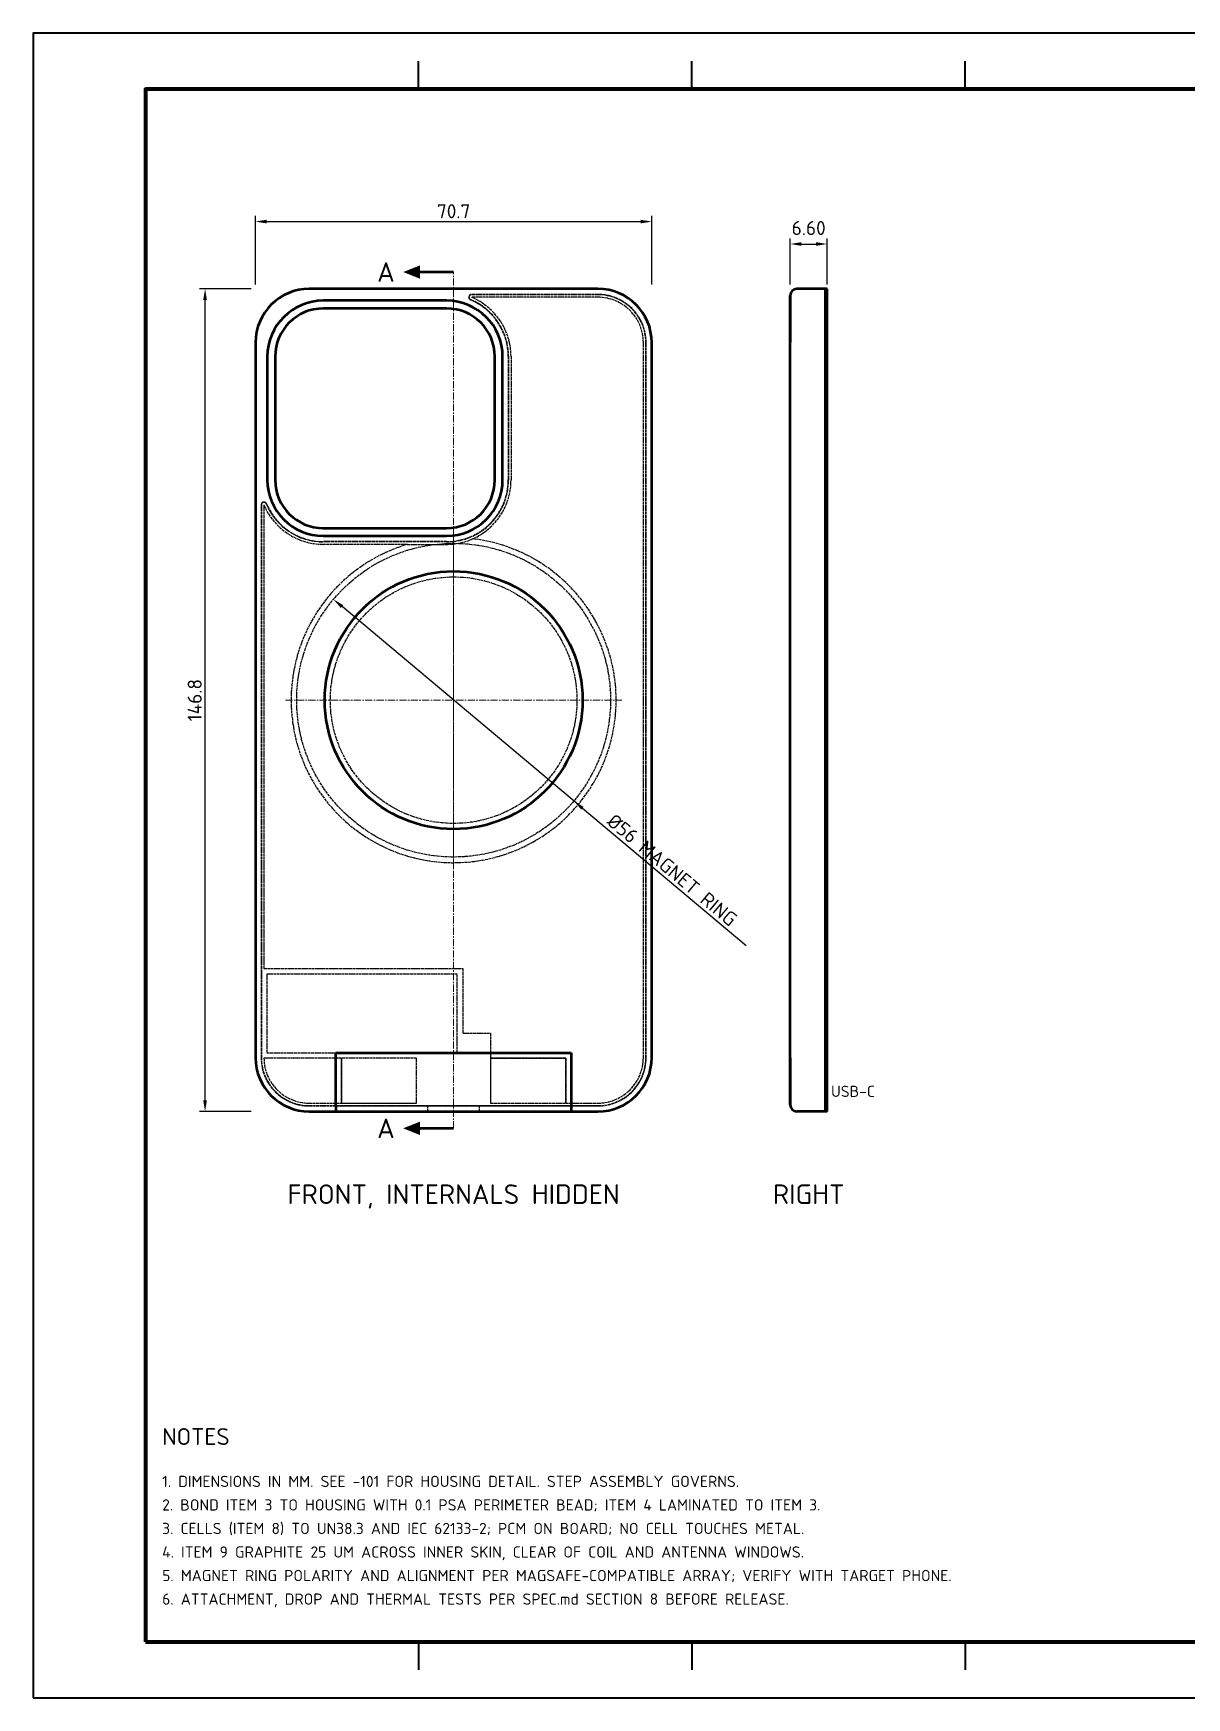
# Model space of a CAD drawing. Header units: millimetres. Extents: x 0 to 420, y 0 to 297.
# Drawn here: x 0 to 205.8, y 0 to 297 of the extents above; entities that cross this region are included whole.
import ezdxf
from ezdxf.enums import TextEntityAlignment as Align

# ---------------------------------------------------------------- set-up
doc = ezdxf.new("R2010")
doc.units = ezdxf.units.MM
doc.header["$LTSCALE"] = 0.4
doc.linetypes.add('CENTER', pattern=[5.08, 3.175, -0.635, 0.635, -0.635])
doc.linetypes.add('DASHED', pattern=[1.524, 1.27, -0.254])
for name, color, linetype, lineweight in [('BORDER', 7, 'CONTINUOUS', 70), ('CENTER', 1, 'CENTER', 18), ('DIM', 4, 'CONTINUOUS', 18), ('HIDDEN', 8, 'DASHED', 25), ('OUTLINE', 7, 'CONTINUOUS', 50), ('SECTION', 7, 'CONTINUOUS', 50), ('TEXT', 7, 'CONTINUOUS', 25), ('TITLE', 7, 'CONTINUOUS', 35)]:
    doc.layers.add(name, color=color, linetype=linetype, lineweight=lineweight)
doc.styles.add('KHENSU', font='isocpeur.ttf')
doc.dimstyles.new('KHENSU', dxfattribs={"dimtxt": 2.5, "dimasz": 2, "dimexe": 1, "dimexo": 0.8, "dimgap": 0.6, "dimtad": 1, "dimdsep": 46, "dimtxsty": 'KHENSU', "dimcen": -1.5, "dimclrd": 4, "dimclre": 4, "dimclrt": 7, "dimazin": 3, "dimtfac": 1, "dimtmove": 2, "dimatfit": 3})

msp = doc.modelspace()

# ---------------------------------------------------------------- linework, layer by layer
at = {"layer": 'BORDER'}
msp.add_lwpolyline([(20, 10), (410, 10), (410, 287), (20, 287)], close=True, dxfattribs=at)
at = {"layer": 'CENTER'}
for p, q in [((75, 101.6), (75, 254.4)), ((75, 148), (75, 208)), ((45, 178), (105, 178))]:
    msp.add_line(p, q, dxfattribs=at)
at = {"layer": 'HIDDEN'}
for p, q in [((100.75, 251.4), (49.25, 251.4)), ((100.75, 251.4), (49.25, 251.4)), ((100.75, 251.4), (49.25, 251.4)), ((100.75, 250.4), (78.2, 250.4)), ((100.75, 250.4), (78.2, 250.4)), ((100.75, 250.35), (78.2, 250.35)), ((100.75, 250.35), (78.2, 250.35)), ((100.75, 249.9), (78.2, 249.9)), ((100.75, 249.9), (78.2, 249.9)), ((73.75, 247.9), (51.75, 247.9)), ((73.75, 247.9), (51.75, 247.9)), ((73.75, 247.9), (51.75, 247.9)), ((39.65, 241.8), (39.65, 114.2)), ((39.65, 241.8), (39.65, 114.2)), ((39.65, 241.8), (39.65, 114.2)), ((108.85, 114.2), (108.85, 241.8)), ((108.85, 114.2), (108.85, 241.8)), ((109.3, 114.2), (109.3, 241.8)), ((109.3, 114.2), (109.3, 241.8)), ((109.35, 114.2), (109.35, 241.8)), ((109.35, 114.2), (109.35, 241.8)), ((110.35, 114.2), (110.35, 241.8)), ((110.35, 114.2), (110.35, 241.8)), ((110.35, 114.2), (110.35, 241.8)), ((43.15, 239.3), (43.15, 217.3)), ((43.15, 239.3), (43.15, 217.3)), ((43.15, 239.3), (43.15, 217.3)), ((82.35, 217.3), (82.35, 239.3)), ((82.35, 217.3), (82.35, 239.3)), ((82.35, 217.3), (82.35, 239.3)), ((84.746, 239.3), (84.746, 217.3)), ((84.746, 239.3), (84.746, 217.3)), ((84.796, 239.3), (84.796, 217.3)), ((84.796, 239.3), (84.796, 217.3)), ((85.246, 239.3), (85.246, 217.3)), ((85.246, 239.3), (85.246, 217.3)), ((40.65, 212.85), (40.65, 114.2)), ((40.65, 212.85), (40.65, 114.2)), ((40.7, 212.85), (40.7, 114.2)), ((40.7, 212.85), (40.7, 114.2)), ((41.15, 212.85), (41.15, 130.1)), ((41.15, 212.85), (41.15, 130.1)), ((51.75, 208.7), (73.75, 208.7)), ((51.75, 208.7), (73.75, 208.7)), ((51.75, 208.7), (73.75, 208.7)), ((73.75, 206.304), (51.75, 206.304)), ((73.75, 206.304), (51.75, 206.304)), ((73.75, 206.254), (51.75, 206.254)), ((73.75, 206.254), (51.75, 206.254)), ((66.757, 205.804), (51.75, 205.804)), ((66.757, 205.804), (51.75, 205.804)), ((66.757, 205.804), (73.75, 205.804)), ((66.757, 205.804), (73.75, 205.804)), ((41.15, 130.1), (76.65, 130.1)), ((41.15, 130.1), (76.65, 130.1)), ((75.65, 129.1), (41.65, 129.1)), ((75.65, 129.1), (41.65, 129.1)), ((41.65, 129.1), (41.65, 115.1)), ((41.65, 129.1), (41.65, 115.1)), ((75.65, 115.1), (75.65, 129.1)), ((75.65, 115.1), (75.65, 129.1)), ((76.65, 130.1), (76.65, 118.6)), ((76.65, 130.1), (76.65, 118.6)), ((76.65, 118.6), (81.6, 118.6)), ((76.65, 118.6), (81.6, 118.6)), ((81.6, 118.6), (81.6, 106.1)), ((81.6, 118.6), (81.6, 114.1)), ((55, 114.1), (41.151, 114.1)), ((68.4, 114.1), (41.151, 114.1)), ((41.65, 115.1), (75.65, 115.1)), ((41.65, 115.1), (75.65, 115.1)), ((54, 105.6), (54, 115.1)), ((54, 115.1), (96, 115.1)), ((54, 105.6), (54, 115.1)), ((54, 115.1), (96, 115.1)), ((55, 106.1), (55, 114.1)), ((55, 114.1), (55, 106.1)), ((68.4, 114.1), (55, 114.1)), ((68.4, 106.1), (68.4, 114.1)), ((68.4, 106.1), (68.4, 114.1)), ((81.6, 114.1), (81.6, 106.1)), ((95, 114.1), (81.6, 114.1)), ((81.6, 114.1), (95, 114.1)), ((95, 106.1), (95, 114.1)), ((95, 114.1), (95, 106.1)), ((96, 115.1), (96, 105.6)), ((96, 115.1), (96, 105.6)), ((49.25, 106.1), (55, 106.1)), ((49.25, 106.1), (68.4, 106.1)), ((49.25, 105.65), (100.75, 105.65)), ((49.25, 105.65), (100.75, 105.65)), ((49.25, 105.6), (100.75, 105.6)), ((49.25, 105.6), (54, 105.6)), ((49.25, 104.6), (100.75, 104.6)), ((49.25, 104.6), (100.75, 104.6)), ((49.25, 104.6), (100.75, 104.6)), ((54, 105.6), (54, 104.6)), ((54, 105.6), (96, 105.6)), ((54, 105.6), (54, 104.6)), ((54, 105.6), (96, 105.6)), ((54, 105.6), (96, 105.6)), ((54, 104.6), (96, 104.6)), ((54, 104.6), (96, 104.6)), ((55, 106.1), (68.4, 106.1)), ((79.6, 105.6), (70.4, 105.6)), ((70.4, 104.6), (70.4, 105.6)), ((70.4, 104.6), (70.4, 105.6)), ((70.4, 105.6), (79.6, 105.6)), ((79.6, 104.6), (70.4, 104.6)), ((70.4, 104.6), (79.6, 104.6)), ((79.6, 104.6), (79.6, 105.6)), ((79.6, 104.6), (79.6, 105.6)), ((81.6, 106.1), (95, 106.1)), ((81.6, 106.1), (100.75, 106.1)), ((95, 106.1), (100.75, 106.1)), ((96, 104.6), (96, 105.6)), ((96, 105.6), (100.75, 105.6)), ((96, 104.6), (96, 105.6))]:
    msp.add_line(p, q, dxfattribs=at)
for radius in [28, 28, 23, 23, 23, 23, 22, 22]:
    msp.add_circle((75, 178), radius, dxfattribs=at)
for centre, radius, start, end in [((49.25, 241.8), 9.6, 90, 180), ((49.25, 241.8), 9.6, 90, 180), ((49.25, 241.8), 9.6, 90, 180), ((78.2, 249.9), 0.5, 90, -112.77271), ((78.2, 249.9), 0.5, 90, -112.77271), ((78.2, 249.9), 0.45, 90, -112.77271), ((78.2, 249.9), 0.45, 90, -112.77271), ((73.75, 239.3), 11.046, 0, 67.22729), ((73.75, 239.3), 11.046, 0, 67.22729), ((73.75, 239.3), 11.496, 0, 67.22729), ((73.75, 239.3), 11.496, 0, 67.22729), ((100.75, 241.8), 9.6, 0, 90), ((100.75, 241.8), 9.6, 0, 90), ((100.75, 241.8), 9.6, 0, 90), ((100.75, 241.8), 8.6, 0, 90), ((100.75, 241.8), 8.6, 0, 90), ((100.75, 241.8), 8.55, 0, 90), ((100.75, 241.8), 8.55, 0, 90), ((100.75, 241.8), 8.1, 0, 90), ((100.75, 241.8), 8.1, 0, 90), ((51.75, 239.3), 8.6, 90, 180), ((51.75, 239.3), 8.6, 90, 180), ((51.75, 239.3), 8.6, 90, 180), ((73.75, 239.3), 8.6, 0, 90), ((73.75, 239.3), 8.6, 0, 90), ((73.75, 239.3), 8.6, 0, 90), ((73.75, 239.3), 10.996, 0, 67.22729), ((73.75, 239.3), 10.996, 0, 67.22729), ((51.75, 217.3), 8.6, 180, -90), ((51.75, 217.3), 8.6, 180, -90), ((51.75, 217.3), 8.6, 180, -90), ((73.75, 217.3), 8.6, -90, 0), ((73.75, 217.3), 10.996, -90, 0), ((73.75, 217.3), 10.996, -90, 0), ((73.75, 217.3), 11.046, -90, 0), ((73.75, 217.3), 11.046, -90, 0), ((73.75, 217.3), 8.6, -90, 0), ((73.75, 217.3), 8.6, -90, 0), ((73.75, 217.3), 11.496, -66.00786, 0), ((73.75, 217.3), 11.496, -66.00786, 0), ((41.15, 212.85), 0.5, 22.77271, 180), ((41.15, 212.85), 0.5, 22.77271, 180), ((41.15, 212.85), 0.45, 22.77271, 180), ((41.15, 212.85), 0.45, 22.77271, 180), ((51.75, 217.3), 11.496, -157.22729, -90), ((51.75, 217.3), 11.496, -157.22729, -90), ((51.75, 217.3), 11.046, -157.22729, -90), ((51.75, 217.3), 11.046, -157.22729, -90), ((51.75, 217.3), 10.996, -157.22729, -90), ((51.75, 217.3), 10.996, -157.22729, -90), ((75, 178), 29, 106.51338, 83.2184), ((75, 178), 29, 106.51338, 83.2184), ((75, 178), 29, 106.51338, 83.2184), ((75, 178), 29, 106.51338, 83.2184), ((73.75, 217.3), 11.496, -90, -66.00786), ((73.75, 217.3), 11.496, -90, -66.00786), ((49.25, 114.2), 9.6, 180, -90), ((49.25, 114.2), 9.6, 180, -90), ((49.25, 114.2), 9.6, 180, -90), ((49.25, 114.2), 8.6, 180, -90), ((49.25, 114.2), 8.6, 180, -90), ((49.25, 114.2), 8.55, 180, -90), ((49.25, 114.2), 8.55, 180, -90), ((49.25, 114.2), 8.1, -179.29263, -90), ((49.25, 114.2), 8.1, -179.29263, -90), ((100.75, 114.2), 9.6, -90, 0), ((100.75, 114.2), 8.6, -90, 0), ((100.75, 114.2), 8.6, -90, 0), ((100.75, 114.2), 8.55, -90, 0), ((100.75, 114.2), 8.55, -90, 0), ((100.75, 114.2), 9.6, -90, 0), ((100.75, 114.2), 9.6, -90, 0), ((100.75, 114.2), 8.1, -90, 0), ((100.75, 114.2), 8.1, -90, 0)]:
    msp.add_arc(centre, radius, start, end, dxfattribs=at)
at = {"layer": 'OUTLINE'}
for p, q in [((100.75, 251.4), (49.25, 251.4)), ((141.35, 251.4), (136.25, 251.4)), ((141.65, 251.4), (141.35, 251.4)), ((73.75, 249.296), (51.75, 249.296)), ((73.75, 247.9), (51.75, 247.9)), ((39.65, 241.8), (39.65, 114.2)), ((110.35, 114.2), (110.35, 241.8)), ((135.05, 114.2), (135.05, 241.8)), ((141.35, 114.2), (141.35, 241.8)), ((141.35, 114.2), (141.35, 241.8)), ((141.65, 114.2), (141.65, 241.8)), ((41.754, 239.3), (41.754, 217.3)), ((43.15, 239.3), (43.15, 217.3)), ((82.35, 217.3), (82.35, 239.3)), ((83.746, 217.3), (83.746, 239.3)), ((51.75, 208.7), (73.75, 208.7)), ((51.75, 207.304), (73.75, 207.304)), ((54, 105.8), (54, 115.1)), ((54, 115.1), (96, 115.1)), ((54, 105.8), (54, 115.1)), ((54, 115.1), (96, 115.1)), ((96, 115.1), (96, 105.8)), ((96, 115.1), (96, 105.8)), ((135.05, 114.2), (135.05, 105.8)), ((49.25, 104.6), (54, 104.6)), ((54, 104.6), (96, 104.6)), ((96, 104.6), (100.75, 104.6)), ((141.35, 104.6), (136.25, 104.6)), ((140.75, 104.6), (136.25, 104.6)), ((141.35, 104.6), (140.75, 104.6)), ((141.65, 104.6), (141.35, 104.6)), ((141.65, 104.6), (141.35, 104.6))]:
    msp.add_line(p, q, dxfattribs=at)
for points in [[(135.05, 250.2), (135.05, 250.171), (135.05, 250.142), (135.05, 250.113), (135.05, 250.083), (135.05, 250.054), (135.05, 250.025), (135.05, 249.996), (135.05, 249.967), (135.05, 249.938), (135.05, 249.908), (135.05, 249.879), (135.05, 249.85), (135.05, 249.821), (135.05, 249.792), (135.05, 249.763), (135.05, 249.733), (135.05, 249.704), (135.05, 249.675), (135.05, 249.646), (135.05, 249.617), (135.05, 249.588), (135.05, 249.559), (135.05, 249.529), (135.05, 249.5), (135.05, 249.471), (135.05, 249.442), (135.05, 249.413), (135.05, 249.384), (135.05, 249.354), (135.05, 249.325), (135.05, 249.296)], [(135.05, 241.8), (135.05, 242.071), (135.05, 242.342), (135.05, 242.613), (135.05, 242.884), (135.05, 243.155), (135.05, 243.426), (135.05, 243.697), (135.05, 243.968), (135.05, 244.239), (135.05, 244.51), (135.05, 244.781), (135.05, 245.052), (135.05, 245.323), (135.05, 245.594), (135.05, 245.865), (135.05, 246.135), (135.05, 246.406), (135.05, 246.677), (135.05, 246.948), (135.05, 247.219), (135.05, 247.49), (135.05, 247.761), (135.05, 248.032), (135.05, 248.303), (135.05, 248.574), (135.05, 248.845), (135.05, 249.116), (135.05, 249.387), (135.05, 249.658), (135.05, 249.929), (135.05, 250.2)], [(141.35, 241.8), (141.35, 242.11), (141.35, 242.419), (141.35, 242.729), (141.35, 243.039), (141.35, 243.348), (141.35, 243.658), (141.35, 243.968), (141.35, 244.277), (141.35, 244.587), (141.35, 244.897), (141.35, 245.206), (141.35, 245.516), (141.35, 245.826), (141.35, 246.135), (141.35, 246.445), (141.35, 246.755), (141.35, 247.065), (141.35, 247.374), (141.35, 247.684), (141.35, 247.994), (141.35, 248.303), (141.35, 248.613), (141.35, 248.923), (141.35, 249.232), (141.35, 249.542), (141.35, 249.852), (141.35, 250.161), (141.35, 250.471), (141.35, 250.781), (141.35, 251.09), (141.35, 251.4)], [(141.35, 241.8), (141.35, 242.11), (141.35, 242.419), (141.35, 242.729), (141.35, 243.039), (141.35, 243.348), (141.35, 243.658), (141.35, 243.968), (141.35, 244.277), (141.35, 244.587), (141.35, 244.897), (141.35, 245.206), (141.35, 245.516), (141.35, 245.826), (141.35, 246.135), (141.35, 246.445), (141.35, 246.755), (141.35, 247.065), (141.35, 247.374), (141.35, 247.684), (141.35, 247.994), (141.35, 248.303), (141.35, 248.613), (141.35, 248.923), (141.35, 249.232), (141.35, 249.542), (141.35, 249.852), (141.35, 250.161), (141.35, 250.471), (141.35, 250.781), (141.35, 251.09), (141.35, 251.4)], [(141.65, 241.8), (141.65, 242.11), (141.65, 242.419), (141.65, 242.729), (141.65, 243.039), (141.65, 243.348), (141.65, 243.658), (141.65, 243.968), (141.65, 244.277), (141.65, 244.587), (141.65, 244.897), (141.65, 245.206), (141.65, 245.516), (141.65, 245.826), (141.65, 246.135), (141.65, 246.445), (141.65, 246.755), (141.65, 247.065), (141.65, 247.374), (141.65, 247.684), (141.65, 247.994), (141.65, 248.303), (141.65, 248.613), (141.65, 248.923), (141.65, 249.232), (141.65, 249.542), (141.65, 249.852), (141.65, 250.161), (141.65, 250.471), (141.65, 250.781), (141.65, 251.09), (141.65, 251.4)], [(135.05, 249.296), (135.05, 249.054), (135.05, 248.813), (135.05, 248.571), (135.05, 248.329), (135.05, 248.087), (135.05, 247.845), (135.05, 247.603), (135.05, 247.362), (135.05, 247.12), (135.05, 246.878), (135.05, 246.636), (135.05, 246.394), (135.05, 246.153), (135.05, 245.911), (135.05, 245.669), (135.05, 245.427), (135.05, 245.185), (135.05, 244.944), (135.05, 244.702), (135.05, 244.46), (135.05, 244.218), (135.05, 243.976), (135.05, 243.734), (135.05, 243.493), (135.05, 243.251), (135.05, 243.009), (135.05, 242.767), (135.05, 242.525), (135.05, 242.284), (135.05, 242.042), (135.05, 241.8)], [(135.05, 241.8), (135.05, 242.042), (135.05, 242.284), (135.05, 242.525), (135.05, 242.767), (135.05, 243.009), (135.05, 243.251), (135.05, 243.493), (135.05, 243.734), (135.05, 243.976), (135.05, 244.218), (135.05, 244.46), (135.05, 244.702), (135.05, 244.944), (135.05, 245.185), (135.05, 245.427), (135.05, 245.669), (135.05, 245.911), (135.05, 246.153), (135.05, 246.394), (135.05, 246.636), (135.05, 246.878), (135.05, 247.12), (135.05, 247.362), (135.05, 247.603), (135.05, 247.845), (135.05, 248.087), (135.05, 248.329), (135.05, 248.571), (135.05, 248.813), (135.05, 249.054), (135.05, 249.296)], [(135.05, 105.8), (135.05, 106.071), (135.05, 106.342), (135.05, 106.613), (135.05, 106.884), (135.05, 107.155), (135.05, 107.426), (135.05, 107.697), (135.05, 107.968), (135.05, 108.239), (135.05, 108.51), (135.05, 108.781), (135.05, 109.052), (135.05, 109.323), (135.05, 109.594), (135.05, 109.865), (135.05, 110.135), (135.05, 110.406), (135.05, 110.677), (135.05, 110.948), (135.05, 111.219), (135.05, 111.49), (135.05, 111.761), (135.05, 112.032), (135.05, 112.303), (135.05, 112.574), (135.05, 112.845), (135.05, 113.116), (135.05, 113.387), (135.05, 113.658), (135.05, 113.929), (135.05, 114.2)], [(141.35, 104.6), (141.35, 104.91), (141.35, 105.219), (141.35, 105.529), (141.35, 105.839), (141.35, 106.148), (141.35, 106.458), (141.35, 106.768), (141.35, 107.077), (141.35, 107.387), (141.35, 107.697), (141.35, 108.006), (141.35, 108.316), (141.35, 108.626), (141.35, 108.935), (141.35, 109.245), (141.35, 109.555), (141.35, 109.865), (141.35, 110.174), (141.35, 110.484), (141.35, 110.794), (141.35, 111.103), (141.35, 111.413), (141.35, 111.723), (141.35, 112.032), (141.35, 112.342), (141.35, 112.652), (141.35, 112.961), (141.35, 113.271), (141.35, 113.581), (141.35, 113.89), (141.35, 114.2)], [(141.35, 104.6), (141.35, 104.91), (141.35, 105.219), (141.35, 105.529), (141.35, 105.839), (141.35, 106.148), (141.35, 106.458), (141.35, 106.768), (141.35, 107.077), (141.35, 107.387), (141.35, 107.697), (141.35, 108.006), (141.35, 108.316), (141.35, 108.626), (141.35, 108.935), (141.35, 109.245), (141.35, 109.555), (141.35, 109.865), (141.35, 110.174), (141.35, 110.484), (141.35, 110.794), (141.35, 111.103), (141.35, 111.413), (141.35, 111.723), (141.35, 112.032), (141.35, 112.342), (141.35, 112.652), (141.35, 112.961), (141.35, 113.271), (141.35, 113.581), (141.35, 113.89), (141.35, 114.2)], [(141.65, 104.6), (141.65, 104.91), (141.65, 105.219), (141.65, 105.529), (141.65, 105.839), (141.65, 106.148), (141.65, 106.458), (141.65, 106.768), (141.65, 107.077), (141.65, 107.387), (141.65, 107.697), (141.65, 108.006), (141.65, 108.316), (141.65, 108.626), (141.65, 108.935), (141.65, 109.245), (141.65, 109.555), (141.65, 109.865), (141.65, 110.174), (141.65, 110.484), (141.65, 110.794), (141.65, 111.103), (141.65, 111.413), (141.65, 111.723), (141.65, 112.032), (141.65, 112.342), (141.65, 112.652), (141.65, 112.961), (141.65, 113.271), (141.65, 113.581), (141.65, 113.89), (141.65, 114.2)], [(54, 105.8), (54, 105.761), (54, 105.723), (54, 105.684), (54, 105.645), (54, 105.606), (54, 105.568), (54, 105.529), (54, 105.49), (54, 105.452), (54, 105.413), (54, 105.374), (54, 105.335), (54, 105.297), (54, 105.258), (54, 105.219), (54, 105.181), (54, 105.142), (54, 105.103), (54, 105.065), (54, 105.026), (54, 104.987), (54, 104.948), (54, 104.91), (54, 104.871), (54, 104.832), (54, 104.794), (54, 104.755), (54, 104.716), (54, 104.677), (54, 104.639), (54, 104.6)], [(54, 105.8), (54, 105.761), (54, 105.723), (54, 105.684), (54, 105.645), (54, 105.606), (54, 105.568), (54, 105.529), (54, 105.49), (54, 105.452), (54, 105.413), (54, 105.374), (54, 105.335), (54, 105.297), (54, 105.258), (54, 105.219), (54, 105.181), (54, 105.142), (54, 105.103), (54, 105.065), (54, 105.026), (54, 104.987), (54, 104.948), (54, 104.91), (54, 104.871), (54, 104.832), (54, 104.794), (54, 104.755), (54, 104.716), (54, 104.677), (54, 104.639), (54, 104.6)], [(96, 105.8), (96, 105.761), (96, 105.723), (96, 105.684), (96, 105.645), (96, 105.606), (96, 105.568), (96, 105.529), (96, 105.49), (96, 105.452), (96, 105.413), (96, 105.374), (96, 105.335), (96, 105.297), (96, 105.258), (96, 105.219), (96, 105.181), (96, 105.142), (96, 105.103), (96, 105.065), (96, 105.026), (96, 104.987), (96, 104.948), (96, 104.91), (96, 104.871), (96, 104.832), (96, 104.794), (96, 104.755), (96, 104.716), (96, 104.677), (96, 104.639), (96, 104.6)], [(96, 105.8), (96, 105.761), (96, 105.723), (96, 105.684), (96, 105.645), (96, 105.606), (96, 105.568), (96, 105.529), (96, 105.49), (96, 105.452), (96, 105.413), (96, 105.374), (96, 105.335), (96, 105.297), (96, 105.258), (96, 105.219), (96, 105.181), (96, 105.142), (96, 105.103), (96, 105.065), (96, 105.026), (96, 104.987), (96, 104.948), (96, 104.91), (96, 104.871), (96, 104.832), (96, 104.794), (96, 104.755), (96, 104.716), (96, 104.677), (96, 104.639), (96, 104.6)]]:
    msp.add_lwpolyline(points, dxfattribs=at)
msp.add_circle((75, 178), 23, dxfattribs=at)
msp.add_circle((75, 178), 23, dxfattribs=at)
for centre, radius, start, end in [((49.25, 241.8), 9.6, 90, 180), ((100.75, 241.8), 9.6, 0, 90), ((136.25, 250.2), 1.2, 90, 180), ((51.75, 239.3), 9.996, 90, 180), ((51.75, 239.3), 8.6, 90, 180), ((73.75, 239.3), 9.996, 0, 90), ((73.75, 239.3), 8.6, 0, 90), ((51.75, 217.3), 9.996, 180, -90), ((51.75, 217.3), 8.6, 180, -90), ((73.75, 217.3), 8.6, -90, 0), ((73.75, 217.3), 9.996, -90, 0), ((49.25, 114.2), 9.6, 180, -90), ((100.75, 114.2), 9.6, -90, 0), ((136.25, 105.8), 1.2, 180, -90)]:
    msp.add_arc(centre, radius, start, end, dxfattribs=at)
at = {"layer": 'SECTION', "const_width": 0.5}
for points in [[(75, 254.4), (69, 254.4)], [(75, 101.6), (69, 101.6)]]:
    msp.add_lwpolyline(points, dxfattribs=at)
at = {"layer": 'SECTION'}
for points in [[(69, 255.6), (66, 254.4), (69, 253.2)], [(69, 102.8), (66, 101.6), (69, 100.4)]]:
    msp.add_solid(points, dxfattribs=at)
at = {"layer": 'TITLE'}
for p, q in [((68.75, 287), (68.75, 292)), ((117.5, 287), (117.5, 292)), ((166.25, 287), (166.25, 292)), ((68.75, 10), (68.75, 5)), ((117.5, 10), (117.5, 5)), ((166.25, 10), (166.25, 5))]:
    msp.add_line(p, q, dxfattribs=at)
msp.add_lwpolyline([(0, 0), (420, 0), (420, 297), (0, 297)], close=True, dxfattribs=at)

# ---------------------------------------------------------------- texts
at = {"layer": 'TEXT', "style": 'KHENSU'}
for p in [(64.5, 254.4), (64.5, 101.6)]:
    msp.add_text('A', height=3.5, dxfattribs=at).set_placement(p, align=Align.MIDDLE_RIGHT)
for s, height, p in [('USB-C', 2, (142.35, 106.6)), ('NOTES', 3, (23, 44.2)), ('1. DIMENSIONS IN MM. SEE -101 FOR HOUSING DETAIL. STEP ASSEMBLY GOVERNS.', 2, (23, 37)), ('2. BOND ITEM 3 TO HOUSING WITH 0.1 PSA PERIMETER BEAD; ITEM 4 LAMINATED TO ITEM 3.', 2, (23, 32.8)), ('3. CELLS (ITEM 8) TO UN38.3 AND IEC 62133-2; PCM ON BOARD; NO CELL TOUCHES METAL.', 2, (23, 28.6)), ('4. ITEM 9 GRAPHITE 25 UM ACROSS INNER SKIN, CLEAR OF COIL AND ANTENNA WINDOWS.', 2, (23, 24.4)), ('5. MAGNET RING POLARITY AND ALIGNMENT PER MAGSAFE-COMPATIBLE ARRAY; VERIFY WITH TARGET PHONE.', 2, (23, 20.2)), ('6. ATTACHMENT, DROP AND THERMAL TESTS PER SPEC.md SECTION 8 BEFORE RELEASE.', 2, (23, 16))]:
    msp.add_text(s, height=height, dxfattribs=at).set_placement(p, align=Align.BOTTOM_LEFT)
for s, p in [('FRONT, INTERNALS HIDDEN', (75, 91.6)), ('RIGHT', (138.35, 91.6))]:
    msp.add_text(s, height=3.5, dxfattribs=at).set_placement(p, align=Align.TOP_CENTER)

# ---------------------------------------------------------------- dimensions: what is measured, and where the dimension line sits
at = {"layer": 'DIM'}
msp.add_linear_dim(base=(39.65, 263.4), p1=(39.65, 251.4), p2=(110.35, 251.4), dimstyle='KHENSU', override={"dimlfac": 1}, dxfattribs=at).render()
msp.add_linear_dim(base=(135.05, 259.4), p1=(135.05, 251.4), p2=(141.65, 251.4), text='6.60', dimstyle='KHENSU', override={"dimlfac": 1}, dxfattribs=at).render()
msp.add_linear_dim(base=(30.65, 104.6), p1=(39.65, 104.6), p2=(39.65, 251.4), angle=90, dimstyle='KHENSU', override={"dimlfac": 1}, dxfattribs=at).render()
msp.add_diameter_dim_2p(p1=(53.551, 195.998), p2=(96.449, 160.002), text='<> MAGNET RING', dimstyle='KHENSU', override={"dimlfac": 1}, dxfattribs=at).render()

doc.saveas('drawing.dxf')
